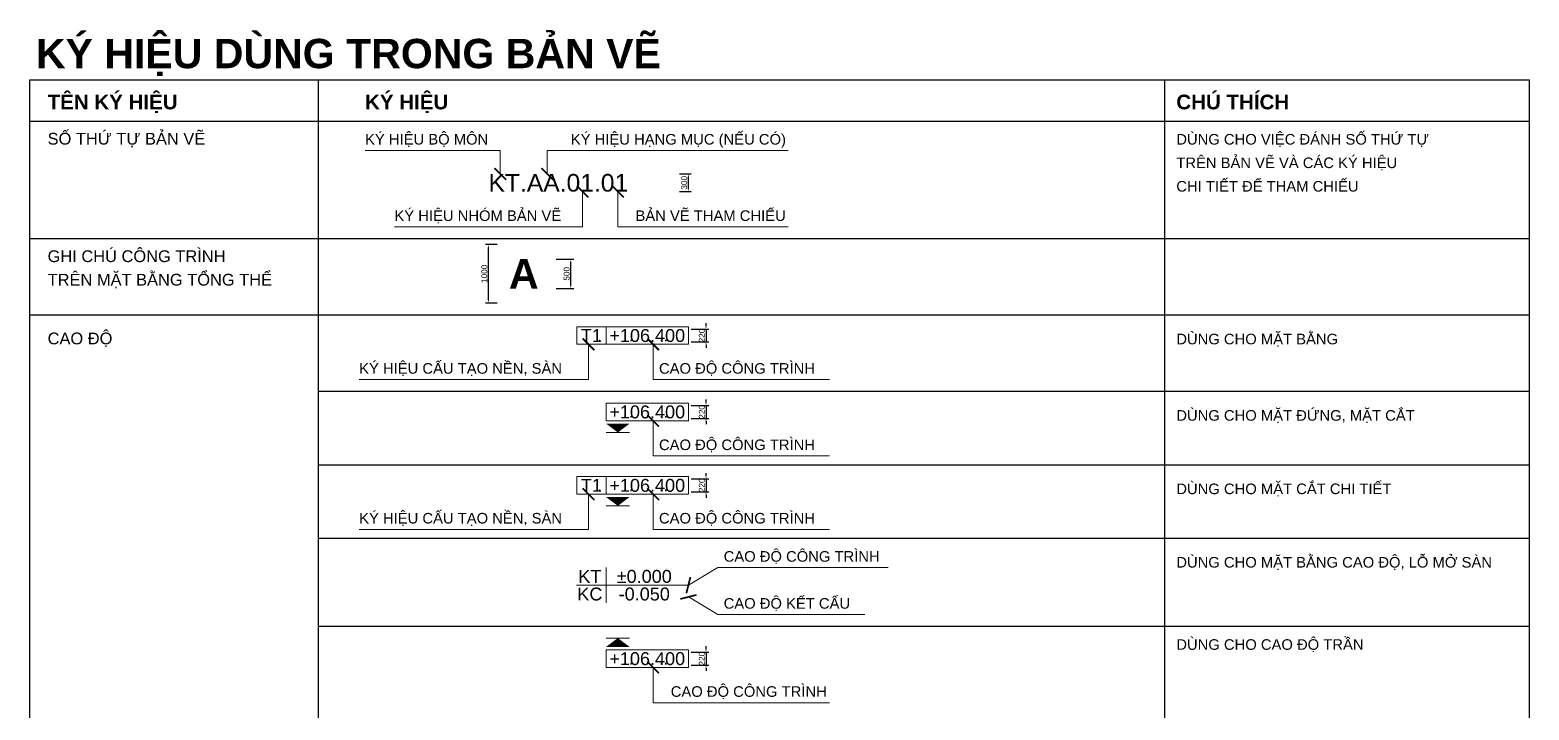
# Model space of a CAD drawing. Header units: millimetres. Extents: x -1682 to 23818, y -2364 to 49187.
# Drawn here: x -1682 to 23818, y 37611 to 49187 of the extents above; entities that cross this region are included whole.
import ezdxf
from ezdxf.enums import TextEntityAlignment as Align

# ---------------------------------------------------------------- set-up
doc = ezdxf.new("R2010")
doc.units = ezdxf.units.MM
doc.set_wipeout_variables(frame=1)
for name, color, linetype, lineweight in [('BAO-GIAY', 83, 'Continuous', 13), ('CHU', 181, 'Continuous', 5), ('CHU-1', 7, 'Continuous', 9), ('DIM', 1, 'Continuous', 5), ('KI-HIEU', 6, 'Continuous', 13), ('KI-HIEU-1', 151, 'Continuous', 9), ('NET THAY', 2, 'Continuous', 25)]:
    doc.layers.add(name, color=color, linetype=linetype, lineweight=lineweight)
doc.layers.add('Z-NO-PLOT', color=249, linetype='Continuous', plot=False)
doc.styles.add('Arial', font='arial_0.ttf', dxfattribs={"height": 200})
doc.styles.add('Arial - Bold', font='arialbd_0.ttf')
doc.styles.add('TA1', font='arial_0.ttf')
doc.dimstyles.new('D_100', dxfattribs={"dimtxt": 220, "dimasz": 150, "dimexe": 150, "dimexo": 150, "dimgap": 80, "dimtad": 1, "dimdec": 0, "dimzin": 9, "dimtxsty": 'TA1', "dimblk": 'ARCHTICK', "dimcen": 1, "dimdle": 150, "dimclrd": 256, "dimclre": 256, "dimclrt": 7, "dimadec": 0, "dimazin": 0, "dimtfac": 1, "dimtdec": 0, "dimtix": 1, "dimtmove": 1, "dimatfit": 3, "dimfxl": 0, "dimtolj": 1, "dimtzin": 0, "dimlwd": -1, "dimlwe": -1, "dimarcsym": 0})
doc.dimstyles.new('D_150_KTx1.5', dxfattribs={"dimtxt": 300, "dimasz": 225, "dimexe": 225, "dimexo": 225, "dimgap": 120, "dimtad": 1, "dimdec": 0, "dimzin": 9, "dimtxsty": 'TA1', "dimblk": 'ARCHTICK', "dimcen": 1, "dimdle": 225, "dimclrd": 256, "dimclre": 256, "dimclrt": 7, "dimadec": 0, "dimazin": 0, "dimtfac": 1, "dimtdec": 0, "dimtix": 1, "dimtmove": 1, "dimatfit": 3, "dimldrblk": 'ARCHTICK', "dimfxl": 0, "dimtolj": 1, "dimtzin": 0, "dimlwd": -1, "dimlwe": -1, "dimarcsym": 0})

# ---------------------------------------------------------------- blocks, each defined once
blk = doc.blocks.new('_ArchTick')
at = {"color": 0, "const_width": 0.15}
blk.add_lwpolyline([(-0.5, -0.5), (0.5, 0.5)], dxfattribs=at)
blk = doc.blocks.new('*D43')
at = {"layer": 'Defpoints', "color": 0, "transparency": 16777216}
for p in [(9318, 46736), (9518, 46736), (9318, 46436)]:
    blk.add_point(p, dxfattribs=at)
at = {"layer": 'Z-NO-PLOT', "transparency": 16777216}
for p, q in [((9368, 46736), (9568, 46736)), ((9518, 46486), (9518, 46686)), ((9368, 46436), (9568, 46436))]:
    blk.add_line(p, q, dxfattribs=at)
for points in [[(9510, 46686), (9526, 46686), (9518, 46736)], [(9510, 46486), (9526, 46486), (9518, 46436)]]:
    blk.add_solid(points, dxfattribs=at)
at = {"layer": 'Z-NO-PLOT', "color": 7, "lineweight": 5, "transparency": 16777216, "insert": (9447, 46586), "char_height": 100, "attachment_point": 5, "rotation": 90, "style": 'TA1'}
blk.add_mtext('\\A1;300', dxfattribs=at)
blk = doc.blocks.new('*D44')
at = {"layer": 'Defpoints', "color": 0, "transparency": 16777216}
for p in [(7218, 45286), (7518, 45286), (7218, 44786)]:
    blk.add_point(p, dxfattribs=at)
at = {"layer": 'Z-NO-PLOT', "transparency": 16777216}
for p, q in [((7268, 45286), (7568, 45286)), ((7518, 44836), (7518, 45236)), ((7268, 44786), (7568, 44786))]:
    blk.add_line(p, q, dxfattribs=at)
for points in [[(7510, 45236), (7526, 45236), (7518, 45286)], [(7510, 44836), (7526, 44836), (7518, 44786)]]:
    blk.add_solid(points, dxfattribs=at)
at = {"layer": 'Z-NO-PLOT', "color": 7, "lineweight": 5, "transparency": 16777216, "insert": (7447, 45036), "char_height": 100, "attachment_point": 5, "rotation": 90, "style": 'TA1'}
blk.add_mtext('\\A1;500', dxfattribs=at)
blk = doc.blocks.new('*D45')
at = {"layer": 'Defpoints', "color": 0, "transparency": 16777216}
for p in [(6118, 45536), (6318, 45536), (6318, 44537)]:
    blk.add_point(p, dxfattribs=at)
at = {"layer": 'Z-NO-PLOT', "transparency": 16777216}
for p, q in [((6268, 45536), (6068, 45536)), ((6118, 44587), (6118, 45486)), ((6268, 44537), (6068, 44537))]:
    blk.add_line(p, q, dxfattribs=at)
for points in [[(6110, 45486), (6126, 45486), (6118, 45536)], [(6110, 44587), (6126, 44587), (6118, 44537)]]:
    blk.add_solid(points, dxfattribs=at)
at = {"layer": 'Z-NO-PLOT', "color": 7, "lineweight": 5, "transparency": 16777216, "insert": (6047, 45036), "char_height": 100, "attachment_point": 5, "rotation": 90, "style": 'TA1'}
blk.add_mtext('\\A1;1000', dxfattribs=at)
blk = doc.blocks.new('KH-CTRINH')
blk.add_wipeout([(-500, 0), (0, -500), (500, 0), (0, 500)])
at = {"color": 7, "style": 'Arial - Bold', "flags": 8}
blk.add_attdef('A', text='', height=500, dxfattribs=at).set_placement((0, 0), align=Align.MIDDLE_CENTER)
blk = doc.blocks.new('*U39')
blk.add_lwpolyline([(-200, 0), (200, 0)])
at = {"color": 7, "ltscale": 30, "true_color": 0xffffff, "insert": (520, 350), "char_height": 200, "attachment_point": 5, "bg_fill": 3, "box_fill_scale": 1.25, "bg_fill_color": 256, "bg_fill_true_color": 13158600, "bg_fill_transparency": 0}
blk.add_mtext('\\A1;.      ..', dxfattribs=at)
blk.add_lwpolyline([(0, 0, 0, 400, 0), (0, 150, 500, 500, 0)], format="xyseb")
blk.add_lwpolyline([(-200, 200), (1200, 200), (1200, 500), (-200, 500)], close=True)
at = {"color": 7, "style": 'Arial'}
blk.add_attdef('±0.000', text='', height=220, dxfattribs=at).set_placement((500, 350), align=Align.MIDDLE)
blk = doc.blocks.new('*D46')
at = {"layer": 'Defpoints', "color": 0, "transparency": 16777216}
for p in [(9518, 42796), (9518, 42576), (9818, 42576)]:
    blk.add_point(p, dxfattribs=at)
at = {"layer": 'Z-NO-PLOT', "transparency": 16777216}
for p, q in [((9818, 42846), (9818, 42896)), ((9568, 42796), (9868, 42796)), ((9818, 42796), (9818, 42576)), ((9568, 42576), (9868, 42576)), ((9818, 42526), (9818, 42476))]:
    blk.add_line(p, q, dxfattribs=at)
for points in [[(9810, 42846), (9826, 42846), (9818, 42796)], [(9810, 42526), (9826, 42526), (9818, 42576)]]:
    blk.add_solid(points, dxfattribs=at)
at = {"layer": 'Z-NO-PLOT', "color": 7, "lineweight": 5, "transparency": 16777216, "insert": (9747, 42686), "char_height": 100, "attachment_point": 5, "rotation": 90, "style": 'TA1'}
blk.add_mtext('\\A1;220', dxfattribs=at)
blk = doc.blocks.new('*U40')
blk.add_lwpolyline([(-200, 0), (200, 0)])
at = {"color": 7, "ltscale": 30, "true_color": 0xffffff, "char_height": 200, "attachment_point": 5, "bg_fill": 3, "box_fill_scale": 1.25, "bg_fill_color": 256, "bg_fill_true_color": 13158600, "bg_fill_transparency": 0}
for s, insert in [('\\A1;.  .', (-420, 350)), ('\\A1;.      ..', (520, 350))]:
    blk.add_mtext(s, dxfattribs=dict(at, insert=insert))
for points in [[(-700, 500), (-200, 500), (-200, 200), (-700, 200)], [(-200, 200), (1200, 200), (1200, 500), (-200, 500)]]:
    blk.add_lwpolyline(points, close=True)
blk.add_lwpolyline([(0, 0, 0, 400, 0), (0, 150, 500, 500, 0)], format="xyseb")
at = {"color": 7, "style": 'Arial'}
blk.add_attdef('T1', text='', height=220, dxfattribs=at).set_placement((-450, 350), align=Align.MIDDLE_CENTER)
blk.add_attdef('±0.000', text='', height=220, dxfattribs=at).set_placement((500, 350), align=Align.MIDDLE)
blk = doc.blocks.new('*D47')
at = {"layer": 'Defpoints', "color": 0, "transparency": 16777216}
for p in [(9518, 41546), (9518, 41326), (9818, 41326)]:
    blk.add_point(p, dxfattribs=at)
at = {"layer": 'Z-NO-PLOT', "transparency": 16777216}
for p, q in [((9818, 41596), (9818, 41646)), ((9568, 41546), (9868, 41546)), ((9568, 41326), (9868, 41326)), ((9818, 41546), (9818, 41326)), ((9818, 41276), (9818, 41226))]:
    blk.add_line(p, q, dxfattribs=at)
for points in [[(9810, 41596), (9826, 41596), (9818, 41546)], [(9810, 41276), (9826, 41276), (9818, 41326)]]:
    blk.add_solid(points, dxfattribs=at)
at = {"layer": 'Z-NO-PLOT', "color": 7, "lineweight": 5, "transparency": 16777216, "insert": (9747, 41436), "char_height": 100, "attachment_point": 5, "rotation": 90, "style": 'TA1'}
blk.add_mtext('\\A1;220', dxfattribs=at)
blk = doc.blocks.new('*U41')
at = {"color": 7, "ltscale": 30, "true_color": 0xffffff, "char_height": 200, "attachment_point": 5, "bg_fill": 3, "box_fill_scale": 1.25, "bg_fill_color": 256, "bg_fill_true_color": 13158600, "bg_fill_transparency": 0}
for s, insert in [('\\A1;.  .', (-420, 350)), ('\\A1;.      ..', (520, 350))]:
    blk.add_mtext(s, dxfattribs=dict(at, insert=insert))
for points in [[(-700, 500), (-200, 500), (-200, 200), (-700, 200)], [(-200, 200), (1200, 200), (1200, 500), (-200, 500)]]:
    blk.add_lwpolyline(points, close=True)
at = {"color": 7, "style": 'Arial'}
blk.add_attdef('T1', text='', height=220, dxfattribs=at).set_placement((-450, 350), align=Align.MIDDLE_CENTER)
blk.add_attdef('±0.000', text='', height=220, dxfattribs=at).set_placement((500, 350), align=Align.MIDDLE)
blk = doc.blocks.new('*D48')
at = {"layer": 'Defpoints', "color": 0, "transparency": 16777216}
for p in [(9518, 44096), (9518, 43876), (9818, 43876)]:
    blk.add_point(p, dxfattribs=at)
at = {"layer": 'Z-NO-PLOT', "transparency": 16777216}
for p, q in [((9818, 44146), (9818, 44196)), ((9568, 44096), (9868, 44096)), ((9568, 43876), (9868, 43876)), ((9818, 44096), (9818, 43876)), ((9818, 43826), (9818, 43776))]:
    blk.add_line(p, q, dxfattribs=at)
for points in [[(9810, 44146), (9826, 44146), (9818, 44096)], [(9810, 43826), (9826, 43826), (9818, 43876)]]:
    blk.add_solid(points, dxfattribs=at)
at = {"layer": 'Z-NO-PLOT', "color": 7, "lineweight": 5, "transparency": 16777216, "insert": (9747, 43986), "char_height": 100, "attachment_point": 5, "rotation": 90, "style": 'TA1'}
blk.add_mtext('\\A1;220', dxfattribs=at)
blk = doc.blocks.new('KH-CAODO-LMS')
at = {"ltscale": 30}
blk.add_wipeout([(0, 300), (1900, 300), (1900, -300), (0, -300)], dxfattribs=at)
for p, q in [((500, -300), (500, 300)), ((1900, 0), (0, 0))]:
    blk.add_line(p, q, dxfattribs=at)
at = {"color": 7, "style": 'Arial'}
blk.add_text('KT', height=220, dxfattribs=at).set_placement((225, 150), align=Align.MIDDLE)
at = {"color": 1, "style": 'Arial'}
blk.add_text('KC', height=220, dxfattribs=at).set_placement((225, -150), align=Align.MIDDLE)
at = {"color": 7, "style": 'Arial'}
blk.add_attdef('±0.000', text='', height=220, dxfattribs=at).set_placement((1200, 150), align=Align.MIDDLE)
at = {"color": 1, "style": 'Arial'}
blk.add_attdef('±0.000', text='', height=220, dxfattribs=at).set_placement((1200, -150), align=Align.MIDDLE)
blk = doc.blocks.new('*D56')
at = {"layer": 'Defpoints', "color": 0, "transparency": 16777216}
for p in [(9518, 38596), (9518, 38376), (9818, 38376)]:
    blk.add_point(p, dxfattribs=at)
at = {"layer": 'Z-NO-PLOT', "transparency": 16777216}
for p, q in [((9568, 38596), (9868, 38596)), ((9818, 38646), (9818, 38696)), ((9818, 38596), (9818, 38376)), ((9568, 38376), (9868, 38376)), ((9818, 38326), (9818, 38276))]:
    blk.add_line(p, q, dxfattribs=at)
for points in [[(9810, 38646), (9826, 38646), (9818, 38596)], [(9810, 38326), (9826, 38326), (9818, 38376)]]:
    blk.add_solid(points, dxfattribs=at)
at = {"layer": 'Z-NO-PLOT', "color": 7, "lineweight": 5, "transparency": 16777216, "insert": (9747, 38486), "char_height": 100, "attachment_point": 5, "rotation": 90, "style": 'TA1'}
blk.add_mtext('\\A1;220', dxfattribs=at)
blk = doc.blocks.new('*U42')
blk.add_lwpolyline([(-200, 700), (200, 700)])
at = {"color": 7, "ltscale": 30, "true_color": 0xffffff, "insert": (520, 350), "char_height": 200, "attachment_point": 5, "bg_fill": 3, "box_fill_scale": 1.25, "bg_fill_color": 256, "bg_fill_true_color": 13158600, "bg_fill_transparency": 0}
blk.add_mtext('\\A1;.      ..', dxfattribs=at)
blk.add_lwpolyline([(0, 700, 0, 400, 0), (0, 550, 500, 500, 0)], format="xyseb")
blk.add_lwpolyline([(-200, 200), (1200, 200), (1200, 500), (-200, 500)], close=True)
at = {"color": 7, "style": 'Arial'}
blk.add_attdef('±0.000', text='', height=220, dxfattribs=at).set_placement((500, 350), align=Align.MIDDLE)

msp = doc.modelspace()

# ---------------------------------------------------------------- linework, layer by layer
at = {"layer": 'NET THAY'}
for p, q in [((3218.1, 48336.2), (3218.1, -2363.8)), ((17618.1, 48336.2), (17618.1, -2363.8)), ((-1681.9, 47636.2), (23818.1, 47636.2)), ((-1681.9, 45636.2), (23818.1, 45636.2)), ((-1681.9, 44336.2), (23818.1, 44336.2)), ((3218.1, 43036.2), (23818.1, 43036.2)), ((3218.1, 41786.2), (23818.1, 41786.2)), ((3218.1, 40536.2), (23818.1, 40536.2)), ((3218.1, 39036.2), (23818.1, 39036.2))]:
    msp.add_line(p, q, dxfattribs=at)
msp.add_lwpolyline([(-1681.9, 48336.2), (23818.1, 48336.2), (23818.1, -2363.8), (-1681.9, -2363.8)], close=True, dxfattribs=at)

# ---------------------------------------------------------------- texts
at = {"layer": 'BAO-GIAY', "linetype": 'ByBlock', "style": 'Arial'}
msp.add_text('KT.AA.01.01', height=300, dxfattribs=at).set_placement((6118.1, 46436.2))
at = {"layer": 'CHU', "style": 'Arial - Bold'}
msp.add_text('KÝ HIỆU DÙNG TRONG BẢN VẼ', height=500, dxfattribs=at).set_placement((-1581.9, 48536.2))
at = {"layer": 'CHU-1'}
for s, height, style, p in [('TÊN KÝ HIỆU', 250, 'Arial - Bold', (-1381.9, 47836.2)), ('KÝ HIỆU', 250, 'Arial - Bold', (4018.1, 47836.2)), ('CHÚ THÍCH', 250, 'Arial - Bold', (17818.1, 47836.2)), ('SỐ THỨ TỰ BẢN VẼ', 200, 'Arial', (-1381.9, 47236.2)), ('KÝ HIỆU BỘ MÔN', 180, 'Arial', (4018.1, 47236.2)), ('KÝ HIỆU HẠNG MỤC (NẾU CÓ)', 180, 'Arial', (7518.1, 47236.2)), ('DÙNG CHO VIỆC ĐÁNH SỐ THỨ TỰ', 180, 'Arial', (17818.1, 47236.2)), ('TRÊN BẢN VẼ VÀ CÁC KÝ HIỆU', 180, 'Arial', (17818.1, 46836.2)), ('CHI TIẾT ĐỂ THAM CHIẾU', 180, 'Arial', (17818.1, 46436.2)), ('KÝ HIỆU NHÓM BẢN VẼ', 180, 'Arial', (4518.1, 45936.2)), ('BẢN VẼ THAM CHIẾU', 180, 'Arial', (8618.1, 45936.2)), ('GHI CHÚ CÔNG TRÌNH', 200, 'Arial', (-1381.9, 45236.2)), ('TRÊN MẶT BẰNG TỔNG THỂ', 200, 'Arial', (-1381.9, 44836.2)), ('CAO ĐỘ', 200, 'Arial', (-1381.9, 43836.2)), ('DÙNG CHO MẶT BẰNG', 180, 'Arial', (17818.1, 43836.2)), ('KÝ HIỆU CẤU TẠO NỀN, SÀN', 180, 'Arial', (3918.1, 43336.2)), ('CAO ĐỘ CÔNG TRÌNH', 180, 'Arial', (9018.1, 43336.2)), ('DÙNG CHO MẶT ĐỨNG, MẶT CẮT', 180, 'Arial', (17818.1, 42536.2)), ('DÙNG CHO MẶT CẮT CHI TIẾT', 180, 'Arial', (17818.1, 41286.2)), ('KÝ HIỆU CẤU TẠO NỀN, SÀN', 180, 'Arial', (3918.1, 40786.2)), ('CAO ĐỘ CÔNG TRÌNH', 180, 'Arial', (10118.1, 40136.2)), ('DÙNG CHO MẶT BẰNG CAO ĐỘ, LỖ MỞ SÀN', 180, 'Arial', (17818.1, 40036.2)), ('CAO ĐỘ KẾT CẤU', 180, 'Arial', (10118.1, 39336.2)), ('DÙNG CHO CAO ĐỘ TRẦN', 180, 'Arial', (17818.1, 38636.2)), ('CAO ĐỘ CÔNG TRÌNH', 180, 'Arial', (9218.1, 37836.2))]:
    msp.add_text(s, height=height, dxfattribs=dict(at, style=style)).set_placement(p)

# ---------------------------------------------------------------- dimensions: what is measured, and where the dimension line sits
at = {"layer": 'Z-NO-PLOT', "lineweight": 5}
for base, p1, p2, override, picture, middle in [((9518.1, 46736.2), (9318.1, 46436.2), (9318.1, 46736.2), {"dimtxt": 100, "dimasz": 50, "dimexe": 50, "dimexo": 50, "dimgap": 20, "dimsah": 1, "dimdle": 50}, '*D43', (9447, 46586.2)), ((6118.0857, 45536.2001), (6318.0857, 44536.6934), (6318.0857, 45536.2001), {"dimtxt": 100, "dimasz": 50, "dimexe": 50, "dimexo": 50, "dimgap": 20, "dimsah": 1, "dimdle": 50}, '*D45', (6047.0284, 45036.4468)), ((7518.1, 45286.2), (7218.1, 44786.2), (7218.1, 45286.2), {"dimtxt": 100, "dimasz": 50, "dimexe": 50, "dimexo": 50, "dimgap": 20, "dimtxsty": 'TA1', "dimsah": 1, "dimdle": 50}, '*D44', (7447, 45036.2)), ((9818.1, 38376.2), (9518.1, 38596.2), (9518.1, 38376.2), {"dimtxt": 100, "dimasz": 50, "dimexe": 50, "dimexo": 50, "dimgap": 20, "dimsah": 1, "dimdle": 50}, '*D56', (9747, 38486.2))]:
    dim = msp.add_linear_dim(base=base, p1=p1, p2=p2, angle=90, dimstyle='D_100', override=override, dxfattribs=at)
    dim.commit()
    dim.dimension.update_dxf_attribs({"geometry": picture, "text_midpoint": middle})

# ---------------------------------------------------------------- leaders
at = {"layer": 'DIM'}
for points in [[(6318.1, 46736.2), (6318.1, 47136.2), (4018.1, 47136.2)], [(7118.1, 46736.2), (7118.1, 47136.2), (11218.1, 47136.2)], [(7718.1, 46436.2), (7718.1, 45836.2), (4518.1, 45836.2)], [(8318.1, 46436.2), (8318.1, 45836.2), (11218.1, 45836.2)]]:
    msp.add_leader(points, dimstyle='D_150_KTx1.5', override={"dimasz": 200, "dimtad": 0, "dimtxsty": 'TA1', "dimfxl": 10, "dimfxlon": 1, "dimarcsym": 1}, dxfattribs=at)

# ---------------------------------------------------------------- next in the draw order: block references
at = {"layer": 'KI-HIEU', "linetype": 'ByBlock'}
ref = msp.add_blockref('KH-CTRINH', (6718.1, 45036.2), dxfattribs=at)
ref.add_attrib('A', 'A', dxfattribs={"layer": '0', "color": 7, "height": 500, "style": 'Arial - Bold'}).set_placement((6718.1, 45036.2), align=Align.MIDDLE_CENTER)
at = {"layer": 'KI-HIEU-1', "linetype": 'ByBlock'}
for name, p, values in [('*U41', (8318.1, 43636.2), {'±0.000': '+106.400', 'T1': 'T1'}), ('*U39', (8318.1, 42336.2), {'±0.000': '+106.400'}), ('*U40', (8318.1, 41086.2), {'±0.000': '+106.400', 'T1': 'T1'}), ('*U42', (8318.1, 38136.2), {'±0.000': '+106.400'})]:
    msp.add_blockref(name, p, dxfattribs=at).add_auto_attribs(values)
ref = msp.add_blockref('KH-CAODO-LMS', (7617.3, 39736.2), dxfattribs=at)
ref.add_attrib('±0.000', '-0.050', dxfattribs={"layer": '0', "color": 1, "height": 220, "style": 'Arial'}).set_placement((8767.3, 39586.2), align=Align.MIDDLE)
ref.add_attrib('±0.000', '±0.000', dxfattribs={"layer": '0', "color": 7, "height": 220, "style": 'Arial'}).set_placement((8767.3, 39886.2), align=Align.MIDDLE)

# ---------------------------------------------------------------- next in the draw order: texts
at = {"layer": 'CHU-1', "style": 'Arial'}
for p in [(9018.1, 42036.2), (9018.1, 40786.2)]:
    msp.add_text('CAO ĐỘ CÔNG TRÌNH', height=180, dxfattribs=at).set_placement(p)

# ---------------------------------------------------------------- next in the draw order: dimensions: what is measured, and where the dimension line sits
at = {"layer": 'Z-NO-PLOT', "lineweight": 5}
for base, p1, p2, picture, middle in [((9818.1, 43876.2), (9518.1, 44096.2), (9518.1, 43876.2), '*D48', (9747, 43986.2)), ((9818.1, 42576.2), (9518.1, 42796.2), (9518.1, 42576.2), '*D46', (9747, 42686.2)), ((9818.1, 41326.2), (9518.1, 41546.2), (9518.1, 41326.2), '*D47', (9747, 41436.2))]:
    dim = msp.add_linear_dim(base=base, p1=p1, p2=p2, angle=90, dimstyle='D_100', override={"dimtxt": 100, "dimasz": 50, "dimexe": 50, "dimexo": 50, "dimgap": 20, "dimsah": 1, "dimdle": 50}, dxfattribs=at)
    dim.commit()
    dim.dimension.update_dxf_attribs({"geometry": picture, "text_midpoint": middle})

# ---------------------------------------------------------------- next in the draw order: leaders
at = {"layer": 'DIM'}
for points in [[(7818.1, 43836.2), (7818.1, 43236.2), (3918.1, 43236.2)], [(8918.1, 43836.2), (8918.1, 43236.2), (11918.1, 43236.2)], [(8918.1, 42536.2), (8918.1, 41936.2), (11918.1, 41936.2)], [(7818.1, 41286.2), (7818.1, 40686.2), (3918.1, 40686.2)], [(8918.1, 41286.2), (8918.1, 40686.2), (11918.1, 40686.2)], [(9518.1, 39736.2), (10018.1, 40036.2), (12918.1, 40036.2)], [(9518.1, 39536.2), (10018.1, 39236.2), (12518.1, 39236.2)], [(8918.1, 38336.2), (8918.1, 37736.2), (11918.1, 37736.2)]]:
    msp.add_leader(points, dimstyle='D_150_KTx1.5', override={"dimasz": 200, "dimtad": 0, "dimtxsty": 'TA1', "dimfxl": 10, "dimfxlon": 1, "dimarcsym": 1}, dxfattribs=at)

doc.saveas('drawing.dxf')
